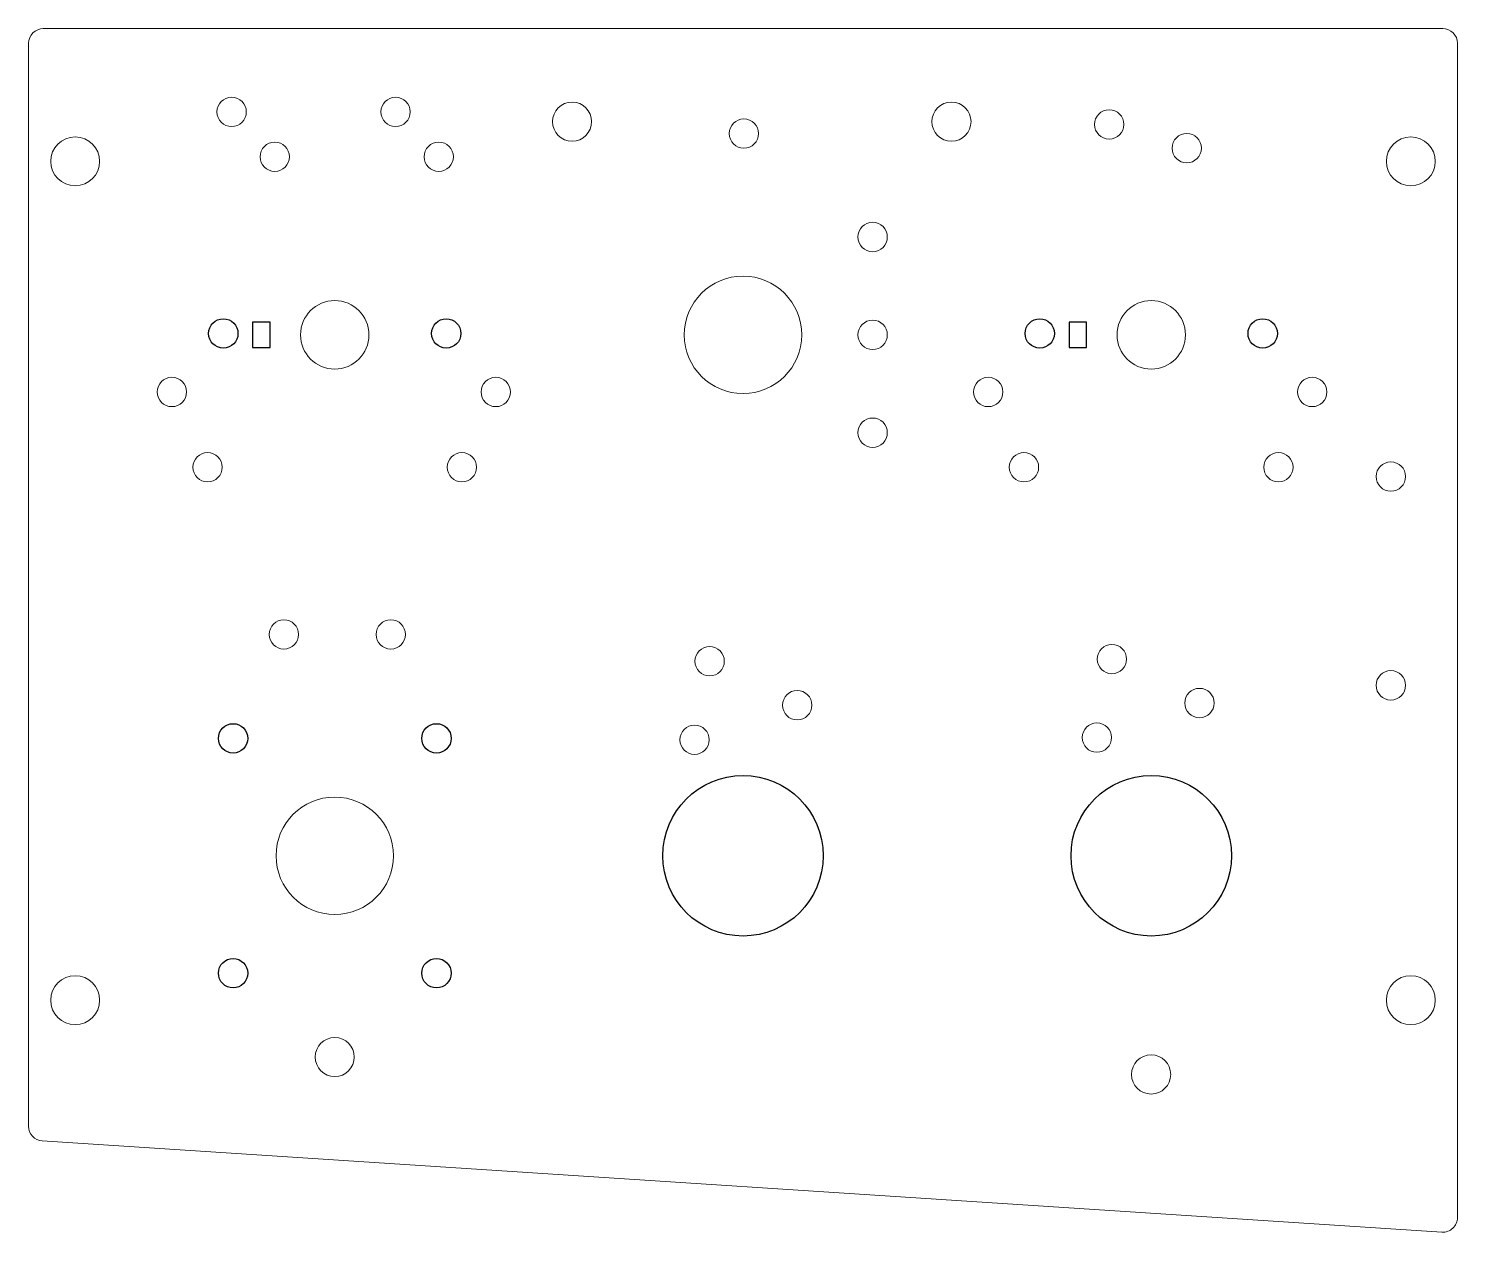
# Model space of a CAD drawing. Header units: millimetres. Extents: x -73 to 73, y -62 to 62.
import ezdxf

# ---------------------------------------------------------------- set-up
doc = ezdxf.new("R2010")
doc.units = ezdxf.units.MM
doc.layers.add('CUT', color=7, linetype='Continuous')
doc.layers.add('LED_HOLES', color=3, linetype='Continuous')

msp = doc.modelspace()

# ---------------------------------------------------------------- linework, layer by layer
at = {"layer": 'CUT'}
for points in [[(-50.12, 28.93), (-48.33, 28.93), (-48.33, 31.53), (-50.12, 31.53)], [(33.33, 28.93), (35.12, 28.93), (35.12, 31.53), (33.33, 31.53)]]:
    msp.add_lwpolyline(points, close=True, dxfattribs=at)
for centre in [(0, -23.01), (41.73, -23.01)]:
    msp.add_circle(centre, 8.2, dxfattribs=at)
at = {"layer": 'CUT', "lineweight": 9}
for centre, major_axis, ratio in [((-17.47, 52.02), (0, 2), 1), ((21.31, 52.02), (0, 2), 1), ((-68.26, 47.96), (0, 2.5), 1), ((68.26, 47.96), (0, 2.5), 1), ((0, 30.23), (6, 0), 0.999983), ((-41.73, 30.23), (3.5, 0), 0.999971), ((41.73, 30.23), (3.5, 0), 0.999971), ((-41.73, -23.01), (6, 0), 0.999983), ((-68.26, -37.77), (0, 2.5), 1), ((68.26, -37.77), (0, 2.5), 1), ((-41.73, -43.58), (0, 2), 1), ((41.72, -45.36), (0, 2), 1)]:
    msp.add_ellipse(centre, major_axis=major_axis, ratio=ratio, dxfattribs=at)
msp.add_open_spline([(-73.03, 60.03), (-73.02, 60.43), (-72.87, 60.81), (-72.58, 61.09), (-72.58, 61.09), (-72.3, 61.37), (-71.92, 61.53), (-71.53, 61.53), (-71.53, 61.53), (-71.53, 61.53), (71.53, 61.53), (71.53, 61.53), (71.53, 61.53), (71.92, 61.53), (72.3, 61.37), (72.59, 61.09), (72.59, 61.09), (72.87, 60.81), (73.03, 60.43), (73.03, 60.03), (73.03, 60.03), (73.03, 60.03), (73.03, -59.98), (73.03, -59.98), (73.03, -59.98), (73.02, -60.4), (72.85, -60.79), (72.55, -61.08), (72.55, -61.08), (72.25, -61.36), (71.84, -61.5), (71.43, -61.48), (71.43, -61.48), (71.43, -61.48), (-71.62, -52.15), (-71.62, -52.15), (-71.62, -52.15), (-72.41, -52.1), (-73.03, -51.44), (-73.03, -50.65), (-73.03, -50.65), (-73.03, -50.65), (-73.03, 60.03), (-73.03, 60.03)], degree=3, knots=[0, 0, 0, 0, 0.083333, 0.083333, 0.083333, 0.083333, 0.166667, 0.166667, 0.166667, 0.166667, 0.25, 0.25, 0.25, 0.25, 0.333333, 0.333333, 0.333333, 0.333333, 0.416667, 0.416667, 0.416667, 0.416667, 0.5, 0.5, 0.5, 0.5, 0.583333, 0.583333, 0.583333, 0.583333, 0.666667, 0.666667, 0.666667, 0.666667, 0.75, 0.75, 0.75, 0.75, 0.833333, 0.833333, 0.833333, 0.833333, 1, 1, 1, 1], dxfattribs=at)
at = {"layer": 'LED_HOLES'}
for centre in [(-53.12, 30.37), (-30.33, 30.37), (30.33, 30.37), (53.12, 30.37), (-52.12, -11.01), (-31.33, -11.01), (-52.12, -35.01), (-31.33, -35.01)]:
    msp.add_circle(centre, 1.5, dxfattribs=at)
at = {"layer": 'LED_HOLES', "lineweight": 9}
for centre in [(-52.27, 53.01), (-35.51, 53.01), (37.43, 51.74), (0.09, 50.8), (-47.86, 48.43), (-31.1, 48.43), (45.36, 49.31), (13.25, 40.23), (13.25, 30.23), (-58.38, 24.39), (-25.27, 24.39), (25.07, 24.39), (58.18, 24.39), (13.25, 20.23), (-54.73, 16.7), (-28.73, 16.7), (28.72, 16.7), (54.73, 16.7), (66.22, 15.75), (-46.93, -0.39), (-36, -0.39), (37.71, -2.91), (-3.41, -3.13), (66.22, -5.59), (5.54, -7.62), (46.66, -7.4), (-4.95, -11.15), (36.17, -10.93)]:
    msp.add_ellipse(centre, major_axis=(0, 1.5), ratio=1, dxfattribs=at)

doc.saveas('drawing.dxf')
